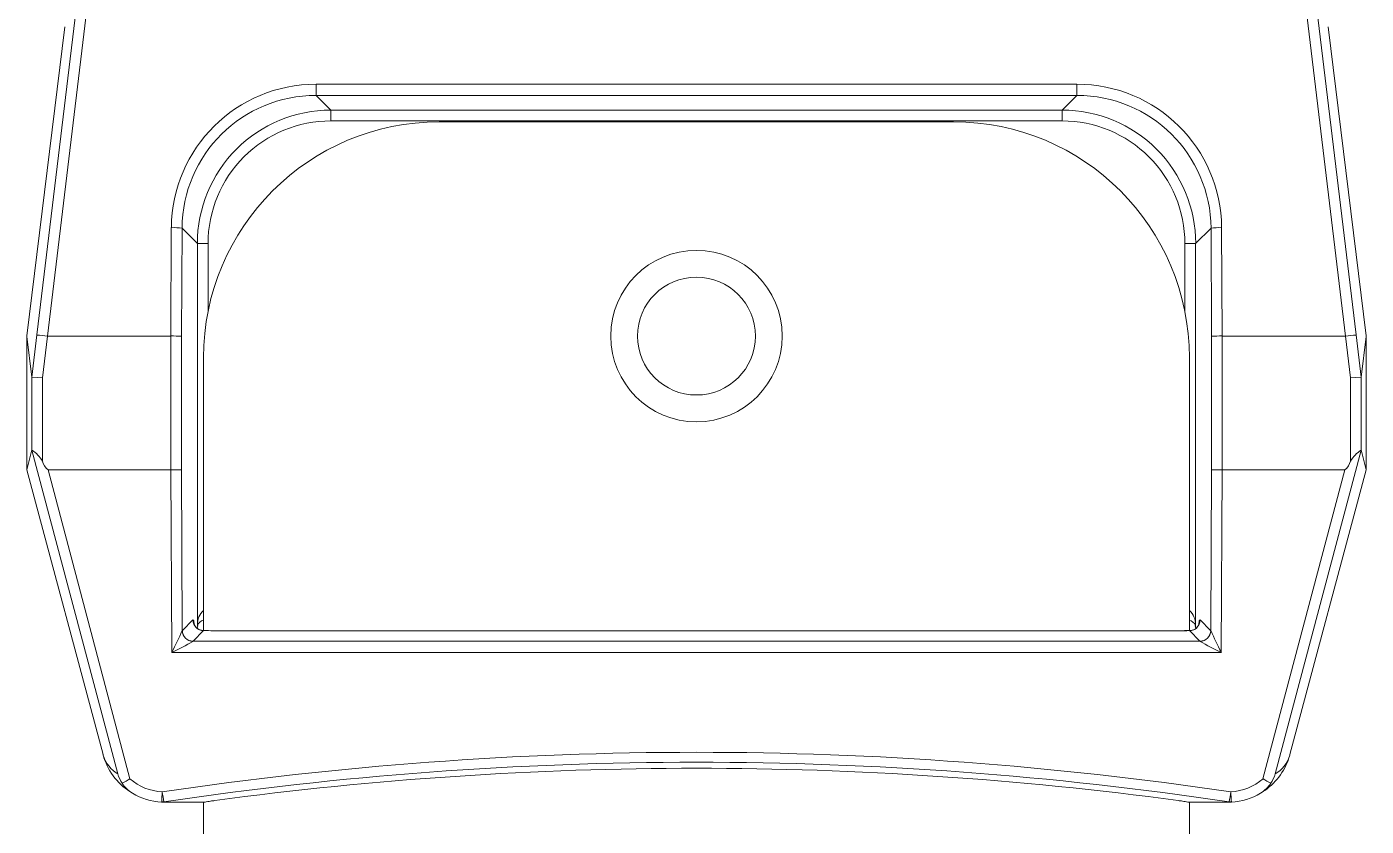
# Model space of a CAD drawing. Extents: x 8 to 113, y 2 to 87.
# Drawn here: x 48.383 to 49.633, y 40.321 to 41.067 of the extents above; entities that cross this region are included whole.
import ezdxf

# ---------------------------------------------------------------- set-up
doc = ezdxf.new("R2010")
doc.units = 0
doc.header["$MEASUREMENT"] = 0
doc.layers.add('OBJECT', color=7, linetype='CONTINUOUS')

msp = doc.modelspace()

# ---------------------------------------------------------------- linework, layer by layer
at = {"layer": 'OBJECT', "linetype": 'Continuous', "lineweight": 15}
for p, q in [((48.3928, 40.7792), (48.4419, 41.1877)), ((49.6238, 40.7792), (49.5748, 41.1877)), ((48.4518, 41.187), (48.4027, 40.7782)), ((49.5649, 41.187), (49.6139, 40.7782)), ((48.4188, 41.0669), (48.3833, 40.7783)), ((49.5979, 41.0669), (49.6333, 40.7783)), ((48.6533, 41.0132), (49.3633, 41.0132)), ((48.6533, 41.0132), (48.6533, 41.0027)), ((49.3633, 41.0132), (49.3633, 41.0027)), ((49.3633, 41.0027), (48.6533, 41.0027)), ((48.6533, 41.0027), (48.6671, 40.989)), ((49.3633, 41.0027), (49.3496, 40.989)), ((48.6671, 40.989), (49.3496, 40.989)), ((48.6671, 40.9791), (48.6671, 40.989)), ((49.3496, 40.9791), (49.3496, 40.989)), ((49.3496, 40.9791), (48.6671, 40.9791)), ((49.2483, 40.9782), (48.7683, 40.9782)), ((48.5178, 40.7782), (48.5182, 40.8794)), ((48.5282, 40.8788), (48.5277, 40.778)), ((48.5425, 40.8645), (48.5282, 40.8788)), ((49.4741, 40.8645), (49.4885, 40.8788)), ((49.4885, 40.8788), (49.4889, 40.778)), ((49.4989, 40.7782), (49.4984, 40.8794)), ((48.5425, 40.5088), (48.5425, 40.8645)), ((48.5425, 40.8645), (48.5525, 40.8645)), ((48.5525, 40.8645), (48.5525, 40.8008)), ((49.4741, 40.8645), (49.4642, 40.8645)), ((49.4642, 40.8645), (49.4642, 40.8008)), ((49.4741, 40.5088), (49.4741, 40.8645)), ((48.3833, 40.7783), (48.3834, 40.7779)), ((48.3833, 40.7782), (48.3833, 40.7783)), ((48.3833, 40.6532), (48.3833, 40.7782)), ((48.388, 40.7397), (48.3834, 40.7779)), ((48.3834, 40.7779), (48.3834, 40.6534)), ((48.388, 40.7397), (48.3928, 40.7792)), ((48.4028, 40.7782), (48.398, 40.7391)), ((48.4027, 40.7782), (48.4028, 40.7782)), ((48.5178, 40.7782), (48.4028, 40.7782)), ((48.5178, 40.6532), (48.5178, 40.7782)), ((48.5178, 40.7782), (48.5178, 40.7782)), ((48.5277, 40.778), (48.5277, 40.6535)), ((49.4889, 40.778), (49.4889, 40.6535)), ((49.4989, 40.7782), (49.6139, 40.7782)), ((49.4989, 40.6532), (49.4989, 40.7782)), ((49.4989, 40.7782), (49.4989, 40.7782)), ((49.6139, 40.7782), (49.6139, 40.7782)), ((49.6139, 40.7782), (49.6187, 40.7391)), ((49.6287, 40.7397), (49.6238, 40.7792)), ((49.6287, 40.7397), (49.6333, 40.7779)), ((49.6333, 40.7779), (49.6333, 40.7783)), ((49.6333, 40.7782), (49.6333, 40.7783)), ((49.6333, 40.6532), (49.6333, 40.7782)), ((49.6333, 40.7779), (49.6333, 40.6534)), ((48.5483, 40.7582), (48.5483, 40.5033)), ((49.4683, 40.5033), (49.4683, 40.7582)), ((48.398, 40.7391), (48.388, 40.7397)), ((48.388, 40.672), (48.388, 40.7397)), ((48.388, 40.7397), (48.388, 40.7397)), ((48.398, 40.7391), (48.398, 40.6615)), ((49.6187, 40.7391), (49.6287, 40.7397)), ((49.6187, 40.7391), (49.6187, 40.6615)), ((49.6287, 40.672), (49.6287, 40.7397)), ((49.6287, 40.7397), (49.6287, 40.7397)), ((48.3834, 40.6534), (48.388, 40.672)), ((48.3881, 40.6718), (48.388, 40.672)), ((48.4682, 40.3697), (48.3881, 40.6718)), ((49.5485, 40.3697), (49.6285, 40.6718)), ((49.6287, 40.672), (49.6285, 40.6718)), ((49.6333, 40.6534), (49.6287, 40.672)), ((48.3834, 40.6534), (48.3833, 40.6533)), ((48.3833, 40.6533), (48.4545, 40.3877)), ((48.3833, 40.6532), (48.3833, 40.6532)), ((48.4545, 40.3877), (48.3833, 40.6532)), ((48.4032, 40.6532), (48.5178, 40.6532)), ((48.4032, 40.6532), (48.4796, 40.365)), ((48.5178, 40.6532), (48.5178, 40.6532)), ((48.5186, 40.4829), (48.5178, 40.6532)), ((48.5277, 40.6535), (48.5284, 40.5033)), ((49.4889, 40.6535), (49.4882, 40.5033)), ((49.4981, 40.4829), (49.4989, 40.6532)), ((49.6134, 40.6532), (49.4989, 40.6532)), ((49.4989, 40.6532), (49.4989, 40.6532)), ((49.6134, 40.6532), (49.537, 40.365)), ((49.5621, 40.3877), (49.6333, 40.6533)), ((49.6333, 40.6532), (49.5622, 40.3877)), ((49.6333, 40.6533), (49.6333, 40.6534)), ((49.6333, 40.6532), (49.6333, 40.6532)), ((48.5285, 40.5034), (48.5384, 40.5132)), ((49.4881, 40.5034), (49.4783, 40.5132)), ((48.5483, 40.5033), (48.5385, 40.4934)), ((48.5425, 40.5073), (48.5429, 40.5078)), ((48.5429, 40.5078), (48.5427, 40.5082)), ((49.4591, 40.5032), (48.5576, 40.5032)), ((48.5576, 40.5031), (48.5576, 40.5032)), ((49.4591, 40.5031), (48.5576, 40.5031)), ((49.4591, 40.5031), (49.4591, 40.5032)), ((49.4683, 40.5033), (49.4782, 40.4934)), ((49.4737, 40.5078), (49.4739, 40.5082)), ((49.4742, 40.5073), (49.4737, 40.5078)), ((48.5385, 40.4934), (49.4782, 40.4934)), ((49.4981, 40.4829), (48.5186, 40.4829)), ((48.4545, 40.3877), (48.4545, 40.3877)), ((49.5622, 40.3877), (49.5621, 40.3877)), ((48.5483, 40.3432), (48.5483, 40.2918)), ((48.5496, 40.3433), (48.5498, 40.3433)), ((49.467, 40.3433), (49.4668, 40.3433)), ((49.4683, 40.2918), (49.4683, 40.3432))]:
    msp.add_line(p, q, dxfattribs=at)
at = {"layer": 'OBJECT', "linetype": 'Continuous', "lineweight": 15, "flags": 128}
for points in [[(48.5576, 40.5032), (48.5494, 40.5033), (48.5481, 40.5033)], [(49.4686, 40.5034), (49.466, 40.5032), (49.4591, 40.5032)], [(48.5494, 40.3433), (48.5496, 40.3433), (48.5498, 40.3433)]]:
    msp.add_lwpolyline(points, dxfattribs=at)
at = {"layer": 'OBJECT', "linetype": 'Continuous', "lineweight": 15}
for radius in [0.08, 0.055]:
    msp.add_circle((49.0083, 40.7782), radius, dxfattribs=at)
for centre, radius, start, end in [((48.653, 40.8785), 0.1347, 89.8402, 179.6328), ((49.3637, 40.8785), 0.1347, 0.3672, 90.1598), ((48.6529, 40.8781), 0.1247, 89.787, 179.644), ((49.3638, 40.8781), 0.1247, 0.356, 90.213), ((48.667, 40.8646), 0.1245, 89.9722, 180.0278), ((49.3497, 40.8646), 0.1245, 359.9722, 90.0278), ((48.7683, 40.7582), 0.22, 90, 180), ((48.6669, 40.8646), 0.1144, 89.9258, 180.0742), ((49.2483, 40.7582), 0.22, 0, 90), ((49.3497, 40.8646), 0.1144, 359.9258, 90.0742), ((48.5202, 40.8216), 0.0578, 82.0198, 91.9205), ((49.4965, 40.8216), 0.0578, 88.0795, 97.9802), ((48.3876, 40.6726), 0.1067, 81.8458, 87.1776), ((48.5197, 40.6634), 0.1149, 85.9969, 90.969), ((49.4969, 40.6634), 0.1149, 89.031, 94.0031), ((49.6291, 40.6726), 0.1067, 92.8224, 98.1542), ((48.3697, 40.6443), 0.0331, 31.2905, 56.18), ((49.647, 40.6443), 0.0331, 123.82, 148.7095), ((48.4134, 40.6655), 0.016, 194.514, 230.2528), ((48.5197, 40.765), 0.1118, 269.0044, 274.1134), ((49.4969, 40.765), 0.1118, 265.8866, 270.9956), ((49.6032, 40.6655), 0.016, 309.7472, 345.486), ((48.5484, 40.5133), 0.0101, 180.5081, 269.4919), ((48.5604, 40.5088), 0.0179, 132.5065, 179.9846), ((48.5504, 40.5049), 0.00837, 104.3944, 156.8441), ((49.4562, 40.5088), 0.0179, 0.0154, 47.4935), ((49.4682, 40.5133), 0.0101, 270.5081, 359.4919), ((49.4662, 40.5049), 0.00837, 23.1559, 75.6056), ((47.9249, 40.7835), 0.6654, 333.1488, 335.0957), ((48.529, 40.5029), 0.000673, 136.0766, 149.305), ((48.5385, 40.5034), 0.0101, 180.9982, 269.3576), ((48.5386, 40.5035), 0.0101, 180.5081, 269.4919), ((48.5478, 40.5123), 0.00879, 198.4201, 270.7603), ((48.5574, 40.7713), 0.2681, 268.0556, 270.0272), ((49.4592, 40.7713), 0.2681, 269.9728, 271.9444), ((49.4689, 40.512), 0.00865, 264.2903, 342.6774), ((49.4781, 40.5035), 0.0101, 270.5081, 359.4919), ((49.4781, 40.5034), 0.0101, 270.6424, 359.0018), ((49.4876, 40.5029), 0.000673, 30.695, 43.9234), ((50.0918, 40.7835), 0.6654, 204.9043, 206.8512), ((48.379, 40.772), 0.3211, 295.7704, 299.7707), ((48.5387, 40.493), 0.000515, 117, 129.5398), ((49.4779, 40.493), 0.000515, 50.4602, 63), ((49.6377, 40.772), 0.3211, 240.2293, 244.2296), ((48.4835, 40.3955), 0.03, 195, 198.0174), ((48.5124, 40.4032), 0.06, 195, 198.0174), ((49.0083, 37.0123), 3.3774, 81.5107, 98.4893), ((49.5042, 40.4032), 0.06, 341.9826, 345), ((49.5332, 40.3955), 0.03, 341.9826, 345), ((48.4835, 40.3955), 0.03, 198.0174, 239.3085), ((48.4697, 40.3893), 0.015, 191.9901, 198.0141), ((48.5124, 40.4032), 0.06, 198.0174, 239.3657), ((49.0083, 37.0129), 3.3675, 81.5106, 98.4894), ((49.5042, 40.4032), 0.06, 302.7683, 341.9826), ((49.5332, 40.3955), 0.03, 300.6915, 341.9826), ((49.547, 40.3893), 0.015, 341.9859, 348.0099), ((48.4247, 40.4522), 0.103, 297.5382, 302.182), ((48.5124, 40.4027), 0.05, 228.9848, 266.9049), ((49.0083, 37.0032), 3.3716, 82.3396, 97.6604), ((49.5042, 40.4027), 0.05, 273.0951, 311.0152), ((49.5919, 40.4522), 0.103, 237.818, 242.4618), ((48.4963, 40.3759), 0.0283, 212.359, 239.3553), ((48.5124, 40.4032), 0.06, 239.3657, 266.9049), ((47.7192, 40.3932), 0.7916, 356.3854, 357.07), ((48.834, 40.399), 0.3275, 188.1222, 189.7755), ((49.1827, 40.399), 0.3275, 350.2245, 351.8778), ((50.2975, 40.3932), 0.7916, 182.93, 183.6146), ((49.5042, 40.4032), 0.06, 273.0951, 300.6343), ((49.5203, 40.376), 0.0283, 300.666, 327.6197), ((48.5097, 40.3527), 0.00937, 266.9085, 279.2379), ((48.5124, 40.3521), 0.00888, 270.0029, 279.4847), ((48.5483, 40.3519), 0.00872, 270.0028, 278.9666), ((49.4684, 40.3532), 0.01, 260.9914, 270), ((49.4684, 40.3519), 0.00872, 261.0334, 269.9972), ((49.5042, 40.3521), 0.00888, 260.5153, 269.9971), ((49.507, 40.3527), 0.00937, 260.7621, 273.0915)]:
    msp.add_arc(centre, radius, start, end, dxfattribs=at)
for centre, major_axis, start_param, end_param in [((48.548, 40.507), (0.004, 0.0117), 1.643899, 1.84755), ((49.4686, 40.507), (-0.004, 0.0117), 4.437237, 4.639287)]:
    msp.add_ellipse(centre, major_axis=major_axis, ratio=0.411517, start_param=start_param, end_param=end_param, dxfattribs=at)
for points in [[(48.3833, 40.6532), (48.3833, 40.6533)], [(49.6333, 40.6533), (49.6333, 40.6532)], [(48.5427, 40.5082), (48.5425, 40.5073)], [(49.4739, 40.5082), (49.4742, 40.5073)], [(48.5124, 40.3432), (48.5092, 40.3433)], [(48.5112, 40.3434), (48.5139, 40.3433)], [(48.5483, 40.3432), (48.5124, 40.3432)], [(49.4684, 40.3432), (49.5042, 40.3432)], [(49.5055, 40.3434), (49.5028, 40.3433)], [(49.5042, 40.3432), (49.5075, 40.3433)]]:
    msp.add_open_spline(points, degree=1, dxfattribs=at)
for points, knots in [([(48.5384, 40.5132), (48.5386, 40.5132), (48.5391, 40.5132), (48.5394, 40.5107), (48.5396, 40.5095)], [0, 0, 0, 0, 0.522641, 1, 1, 1, 1]), ([(49.4783, 40.5132), (49.478, 40.5132), (49.4776, 40.5132), (49.4772, 40.5107), (49.477, 40.5095)], [0, 0, 0, 0, 0.52125, 1, 1, 1, 1]), ([(48.5425, 40.5073), (48.5425, 40.5078), (48.5425, 40.5083), (48.5425, 40.5088), (48.5425, 40.5088)], [0, 0, 0, 0, 0.91349, 1, 1, 1, 1]), ([(49.4742, 40.5073), (49.4742, 40.5078), (49.4741, 40.5083), (49.4741, 40.5088), (49.4741, 40.5088)], [0, 0, 0, 0, 0.91349, 1, 1, 1, 1]), ([(48.4682, 40.3697), (48.4682, 40.3696), (48.4691, 40.3665), (48.4708, 40.3636), (48.4724, 40.3608)], [0, 0, 0, 0, 0.019973, 1, 1, 1, 1]), ([(49.5443, 40.3608), (49.5459, 40.3636), (49.5475, 40.3665), (49.5485, 40.3696), (49.5485, 40.3697)], [0, 0, 0, 0, 0.980027, 1, 1, 1, 1]), ([(48.5139, 40.3433), (48.5161, 40.3433), (48.5277, 40.3433), (48.5398, 40.3433), (48.5496, 40.3433)], [0, 0, 0, 0, 0.194244, 1, 1, 1, 1]), ([(48.5496, 40.3433), (48.5513, 40.3436), (48.5543, 40.3441), (48.5575, 40.3445), (48.5589, 40.3447)], [0, 0, 0, 0, 0.564668, 1, 1, 1, 1]), ([(49.467, 40.3433), (49.4653, 40.3436), (49.4623, 40.3441), (49.4591, 40.3445), (49.4578, 40.3447)], [0, 0, 0, 0, 0.564668, 1, 1, 1, 1]), ([(49.5028, 40.3433), (49.5005, 40.3433), (49.4889, 40.3433), (49.4768, 40.3433), (49.467, 40.3433)], [0, 0, 0, 0, 0.194244, 1, 1, 1, 1])]:
    msp.add_open_spline(points, degree=3, knots=knots, dxfattribs=at)

doc.saveas('drawing.dxf')
